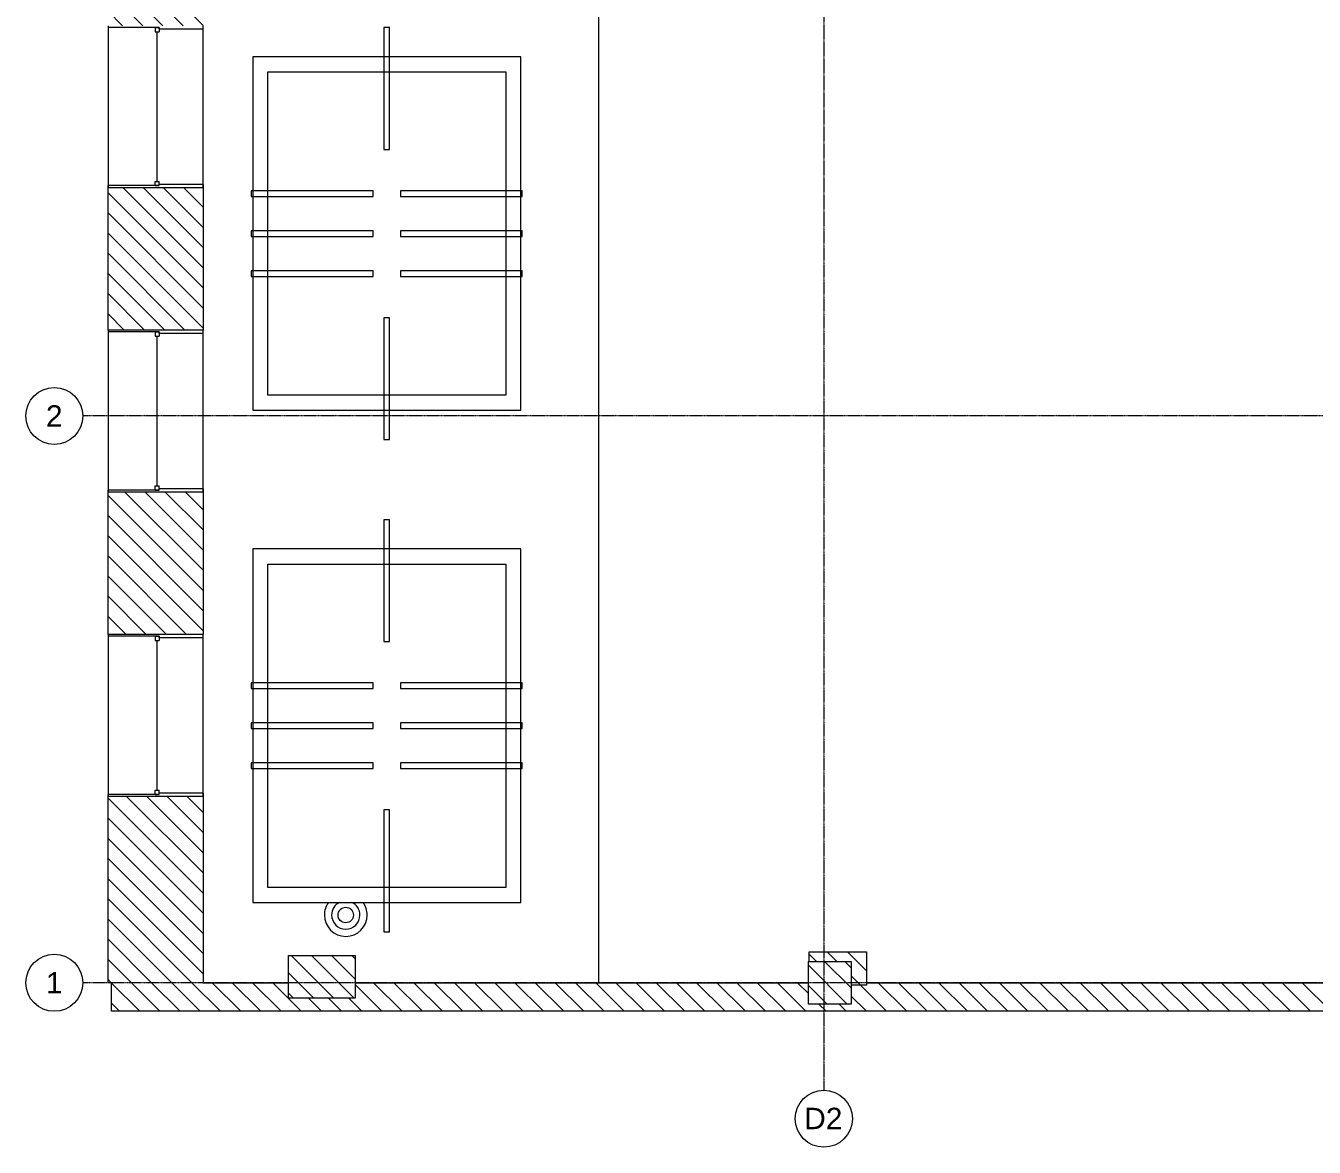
# Model space of a CAD drawing. Header units: inches. Extents: x -956 to 966, y -1111 to 895.
# Drawn here: x -928 to -387, y -1111 to -640 of the extents above; entities that cross this region are included whole.
import ezdxf

# ---------------------------------------------------------------- set-up
doc = ezdxf.new("R2010")
doc.units = ezdxf.units.IN
doc.header["$MEASUREMENT"] = 0
doc.linetypes.add('Grid Line 1_4_', pattern=[0.4375, 0.25, -0.0625, 0.0625, -0.0625])
for name, color, linetype, lineweight in [('A-DETL-GENF', 92, 'Continuous', 13), ('A-FLOR', 192, 'Continuous', 13), ('A-GLAZ', 151, 'Continuous', 13), ('A-WALL', 113, 'Continuous', 13), ('A-WALL-PATT', 111, 'Continuous', 13), ('P-SANR-FIXT', 6, 'Continuous', 13), ('S-COLS', 52, 'Continuous', 13), ('S-GRID', 1, 'Continuous', 9), ('S-GRID-IDEN', 1, 'Continuous', 9)]:
    doc.layers.add(name, color=color, linetype=linetype, lineweight=lineweight)
doc.styles.add('Arial', font='arial.ttf', dxfattribs={"height": 9})
pattern_1 = [(135, (0, 0), (-4.24264, -4.24264), [])]

# ---------------------------------------------------------------- blocks, each defined once
blk = doc.blocks.new('Double Hung - 68_ x 80_-826502-7TH FLOOR TELECOM OVERHEAD ROUTING PLAN')
at = {"layer": 'A-GLAZ', "color": 53, "lineweight": 20}
for p, q in [((-34, 20), (-33.25, 20)), ((-33.25, -1.5), (-33.25, 20)), ((33.25, -1.5), (33.25, 20)), ((34, 20), (33.25, 20)), ((-33.25, 0.25), (-33.25, -1.5)), ((-33.25, 0.25), (-31.5, 0.25)), ((-31.5, 0.25), (-31.5, -1.5)), ((31.5, 0.25), (31.5, -1.5)), ((33.25, 0.25), (31.5, 0.25)), ((33.25, 0.25), (33.25, -1.5)), ((-33.25, -1.5), (-31.5, -1.5)), ((-33.25, -1.5), (-32.75, -1.5)), ((-32.75, -20), (-32.75, -1.5)), ((-31.5, -0.625), (31.5, -0.625)), ((33.25, -1.5), (31.5, -1.5)), ((32.75, -1.5), (33.25, -1.5)), ((32.75, -1.5), (32.75, -20)), ((-32.75, -20), (-34, -20)), ((32.75, -20), (34, -20))]:
    blk.add_line(p, q, dxfattribs=at)
blk = doc.blocks.new('Concrete-Square-Column - 18 x 18-3368440-7TH FLOOR TELECOM OVERHEAD ROUTING PLAN')
at = {"layer": 'S-COLS', "lineweight": 9}
h = blk.add_hatch(dxfattribs=at)
h.set_pattern_fill('FP1_2', color=9, style=0, pattern_type=2)
h.set_pattern_definition([(135, (590.477, 1042.119), (-4.24264, -4.24264), [])])
h.paths.add_polyline_path([(9, -9), (9, 9), (-9, 9), (-9, -9)], flags=0)
at = {"layer": 'S-COLS', "color": 53, "lineweight": 20}
for p, q in [((-9, 9), (9, 9)), ((-9, -9), (-9, 9)), ((9, 9), (9, -9)), ((9, -9), (-9, -9))]:
    blk.add_line(p, q, dxfattribs=at)
blk = doc.blocks.new('Concrete-Square-Column - 18 x 28-3368443-7TH FLOOR TELECOM OVERHEAD ROUTING PLAN')
at = {"layer": 'S-COLS', "lineweight": 9}
h = blk.add_hatch(dxfattribs=at)
h.set_pattern_fill('FP1_6', color=9, style=0, pattern_type=2)
h.set_pattern_definition([(45, (1039.619, -803.977), (-4.24264, 4.24264), [])])
h.paths.add_polyline_path([(-9, 14), (-9, -14), (9, -14), (9, 14)], flags=0)
at = {"layer": 'S-COLS', "color": 53, "lineweight": 20}
for p, q in [((-9, 14), (9, 14)), ((-9, -14), (-9, 14)), ((9, 14), (9, -14)), ((9, -14), (-9, -14))]:
    blk.add_line(p, q, dxfattribs=at)
blk = doc.blocks.new('Skylight-Wasco-Extended_Pyramid_System - Exst 5_12 8th-923633-7TH FLOOR TELECOM OVERHEAD ROUTING PLAN')
at = {"layer": 'A-DETL-GENF', "color": 9, "lineweight": 9}
for p, q in [((1.19, 86.62), (-1.19, 86.62)), ((-1.19, 86.62), (-1.19, 35.42)), ((1.19, 35.42), (1.19, 86.62)), ((-1.19, 35.42), (1.19, 35.42)), ((-5.73, 18), (-56.93, 18)), ((-56.93, 18), (-56.93, 15.62)), ((-5.73, 15.62), (-5.73, 18)), ((56.93, 18), (5.73, 18)), ((5.73, 18), (5.73, 15.62)), ((56.93, 15.62), (56.93, 18)), ((-56.93, 15.62), (-5.73, 15.62)), ((5.73, 15.62), (56.93, 15.62)), ((-5.73, 1.19), (-56.93, 1.19)), ((-56.93, 1.19), (-56.93, -1.19)), ((-5.73, -1.19), (-5.73, 1.19)), ((56.93, 1.19), (5.73, 1.19)), ((5.73, 1.19), (5.73, -1.19)), ((56.93, -1.19), (56.93, 1.19)), ((-56.93, -1.19), (-5.73, -1.19)), ((5.73, -1.19), (56.93, -1.19)), ((-5.73, -15.62), (-56.93, -15.62)), ((-56.93, -15.62), (-56.93, -18)), ((-5.73, -18), (-5.73, -15.62)), ((56.93, -15.62), (5.73, -15.62)), ((5.73, -15.62), (5.73, -18)), ((56.93, -18), (56.93, -15.62)), ((-56.93, -18), (-5.73, -18)), ((5.73, -18), (56.93, -18)), ((1.19, -35.42), (-1.19, -35.42)), ((-1.19, -35.42), (-1.19, -86.62)), ((1.19, -86.62), (1.19, -35.42)), ((-1.19, -86.62), (1.19, -86.62))]:
    blk.add_line(p, q, dxfattribs=at)
at = {"layer": 'A-GLAZ', "color": 9, "lineweight": 9}
for p, q in [((-56.34, 74.34), (-56.34, -74.34)), ((56.34, 74.34), (-56.34, 74.34)), ((56.34, -74.34), (56.34, 74.34)), ((-50, -68), (-50, 68)), ((-50, 68), (50, 68)), ((50, 68), (50, -68)), ((50, -68), (-50, -68)), ((-56.34, -74.34), (56.34, -74.34))]:
    blk.add_line(p, q, dxfattribs=at)
blk = doc.blocks.new('Drain-Roof-Froet-_Bi-Functional_-200C6 - 6_-928687-7TH FLOOR TELECOM OVERHEAD ROUTING PLAN')
at = {"layer": 'A-DETL-GENF', "color": 9, "lineweight": 9}
blk.add_circle((0, 0), 3.25, dxfattribs=at)
for radius, start, end in [(9, 144.0424, 180), (9, 180, 360), (5.94, 116.1618, 180), (5.94, 180, 0), (5.94, 360, 63.8382), (9, 360, 35.9576)]:
    blk.add_arc((0, 0), radius, start, end, dxfattribs=at)
blk = doc.blocks.new('Grid - Grid Head - Circle-20770-7TH FLOOR TELECOM OVERHEAD ROUTING PLAN')
at = {"layer": 'S-GRID-IDEN', "color": 9}
blk.add_circle((0, 0), 0.125, dxfattribs=at)

msp = doc.modelspace()

# ---------------------------------------------------------------- hatches: boundary and pattern name
at = {"layer": 'A-WALL-PATT', "lineweight": 9}
h = msp.add_hatch(dxfattribs=at)
h.set_pattern_fill('FP1_1', color=9, style=0, pattern_type=2)
h.set_pattern_definition(pattern_1)
h.paths.add_polyline_path([(-853.85, -1042.12), (-853.85, -963.62), (-893.85, -963.62), (-893.85, -1042.12), (-892.39, -1042.12)], flags=0)
h.paths.add_polyline_path([(-853.85, -895.62), (-853.85, -835.62), (-893.85, -835.62), (-893.85, -895.62)], flags=0)
h.paths.add_polyline_path([(-893.85, -767.62), (-853.85, -767.62), (-853.85, -707.62), (-893.85, -707.62)], flags=0)
h.paths.add_polyline_path([(-893.85, -639.62), (-853.85, -639.62), (-853.85, -555.62), (-893.85, -555.62), (-893.85, -638.64)], flags=0)
h = msp.add_hatch(dxfattribs=at)
h.set_pattern_fill('FP1_1', color=9, style=0, pattern_type=2)
h.set_pattern_definition(pattern_1)
h.paths.add_polyline_path([(304.4, -1054.12), (304.4, -1042.12), (138.9, -1042.12), (138.9, -1048.62), (110.9, -1048.62), (110.9, -1042.12), (-75.23, -1042.12), (-75.23, -1048.62), (-99.23, -1048.62), (-99.23, -1042.12), (-332.82, -1042.13), (-332.82, -1043.12), (-356.82, -1043.12), (-356.82, -1042.12), (-575.1, -1042.12), (-575.1, -1043.12), (-581.48, -1043.12), (-581.48, -1051.12), (-599.48, -1051.12), (-599.48, -1042.12), (-789.98, -1042.12), (-789.98, -1048.62), (-817.98, -1048.62), (-817.98, -1042.12), (-892.39, -1042.12), (-892.39, -1054.12), (151.16, -1054.12)], flags=0)
at = {"layer": 'S-COLS', "lineweight": 9}
h = msp.add_hatch(dxfattribs=at)
h.set_pattern_fill('FP1_1', color=9, style=0, pattern_type=2)
h.set_pattern_definition(pattern_1)
h.paths.add_polyline_path([(-581.48, -1043.12), (-575.1, -1043.12), (-575.1, -1029.12), (-599.1, -1029.12), (-599.1, -1033.12), (-581.48, -1033.12), (-581.48, -1042.85)], flags=0)

# ---------------------------------------------------------------- linework, layer by layer
at = {"layer": 'A-FLOR', "color": 9, "lineweight": 9}
msp.add_line((-687.6, -1042.12), (-687.6, -555.62), dxfattribs=at)
at = {"layer": 'A-WALL', "color": 9, "lineweight": 9}
for p, q in [((-893.85, -639.62), (-893.85, -707.62)), ((-853.85, -707.62), (-853.85, -639.62)), ((-893.85, -767.62), (-893.85, -835.62)), ((-853.85, -835.62), (-853.85, -767.62)), ((-893.85, -895.62), (-893.85, -963.62)), ((-853.85, -963.62), (-853.85, -895.62))]:
    msp.add_line(p, q, dxfattribs=at)
at = {"layer": 'A-WALL', "color": 53, "lineweight": 20}
for p, q in [((-893.85, -767.62), (-893.85, -707.62)), ((-893.85, -707.62), (-853.85, -707.62)), ((-853.85, -707.62), (-853.85, -767.62)), ((-853.85, -767.62), (-893.85, -767.62)), ((-893.85, -895.62), (-893.85, -835.62)), ((-893.85, -835.62), (-853.85, -835.62)), ((-853.85, -835.62), (-853.85, -895.62)), ((-853.85, -895.62), (-893.85, -895.62)), ((-893.85, -1042.12), (-893.85, -963.62)), ((-893.85, -963.62), (-853.85, -963.62)), ((-853.85, -963.62), (-853.85, -1042.12)), ((-892.39, -1042.12), (-893.85, -1042.12)), ((-892.39, -1054.12), (-892.39, -1042.12)), ((-853.85, -1042.12), (-817.98, -1042.12)), ((-789.98, -1042.12), (-599.48, -1042.12)), ((-575.1, -1042.12), (-356.82, -1042.12)), ((304.4, -1054.12), (-892.39, -1054.12))]:
    msp.add_line(p, q, dxfattribs=at)
at = {"layer": 'S-COLS', "color": 53, "lineweight": 20}
for p, q in [((-599.1, -1033.12), (-599.1, -1029.12)), ((-599.1, -1029.12), (-575.1, -1029.12)), ((-575.1, -1029.12), (-575.1, -1042.12))]:
    msp.add_line(p, q, dxfattribs=at)
at = {"layer": 'S-COLS', "color": 9, "lineweight": 9}
for p, q in [((-575.1, -1043.12), (-581.48, -1043.12)), ((-575.1, -1042.12), (-575.1, -1043.12))]:
    msp.add_line(p, q, dxfattribs=at)
at = {"layer": 'S-GRID', "linetype": 'Grid Line 1_4_'}
for p, q in [((-592.98, -529.37), (-592.98, -1087.29)), ((444.9, -803.74), (-904.42, -803.74)), ((444.9, -1042.12), (-904.42, -1042.12))]:
    msp.add_line(p, q, dxfattribs=at)

# ---------------------------------------------------------------- block references
at = {"layer": 'A-GLAZ', "color": 9, "lineweight": 9, "rotation": 89.99999999999991}
for p in [(-873.85, -673.62), (-873.85, -801.62), (-873.85, -929.62)]:
    msp.add_blockref('Double Hung - 68_ x 80_-826502-7TH FLOOR TELECOM OVERHEAD ROUTING PLAN', p, dxfattribs=at)
at = {"layer": 'A-GLAZ', "color": 7, "lineweight": 9}
for p in [(-776.69, -727.02), (-776.69, -934.02)]:
    msp.add_blockref('Skylight-Wasco-Extended_Pyramid_System - Exst 5_12 8th-923633-7TH FLOOR TELECOM OVERHEAD ROUTING PLAN', p, dxfattribs=at)
at = {"layer": 'P-SANR-FIXT', "color": 9, "lineweight": 9}
msp.add_blockref('Drain-Roof-Froet-_Bi-Functional_-200C6 - 6_-928687-7TH FLOOR TELECOM OVERHEAD ROUTING PLAN', (-793.92, -1013.62), dxfattribs=at)
at = {"layer": 'S-COLS', "color": 9, "lineweight": 9, "rotation": 89.9999999999999}
msp.add_blockref('Concrete-Square-Column - 18 x 28-3368443-7TH FLOOR TELECOM OVERHEAD ROUTING PLAN', (-803.98, -1039.62), dxfattribs=at)
at = {"layer": 'S-COLS', "color": 9, "lineweight": 9}
msp.add_blockref('Concrete-Square-Column - 18 x 18-3368440-7TH FLOOR TELECOM OVERHEAD ROUTING PLAN', (-590.48, -1042.12), dxfattribs=at)
at = {"layer": 'S-GRID-IDEN', "color": 9, "xscale": 95.99999999999994, "yscale": 95.99999999999994, "zscale": 95.99999999999994}
for p, rotation in [((-916.42, -803.74), 89.99999999999982), ((-916.42, -1042.12), 89.99999999999982), ((-592.98, -1099.29), 180)]:
    msp.add_blockref('Grid - Grid Head - Circle-20770-7TH FLOOR TELECOM OVERHEAD ROUTING PLAN', p, dxfattribs=dict(at, rotation=rotation))

# ---------------------------------------------------------------- texts
at = {"layer": 'S-GRID-IDEN', "char_height": 9, "attachment_point": 1, "style": 'Arial'}
for s, insert, width in [('2', (-919.95, -799.24), 8.484), ('1', (-919.95, -1037.62), 8.484), ('D2', (-601.23, -1094.69), 19.695)]:
    msp.add_mtext(s, dxfattribs=dict(at, insert=insert, width=width))

doc.saveas('drawing.dxf')
